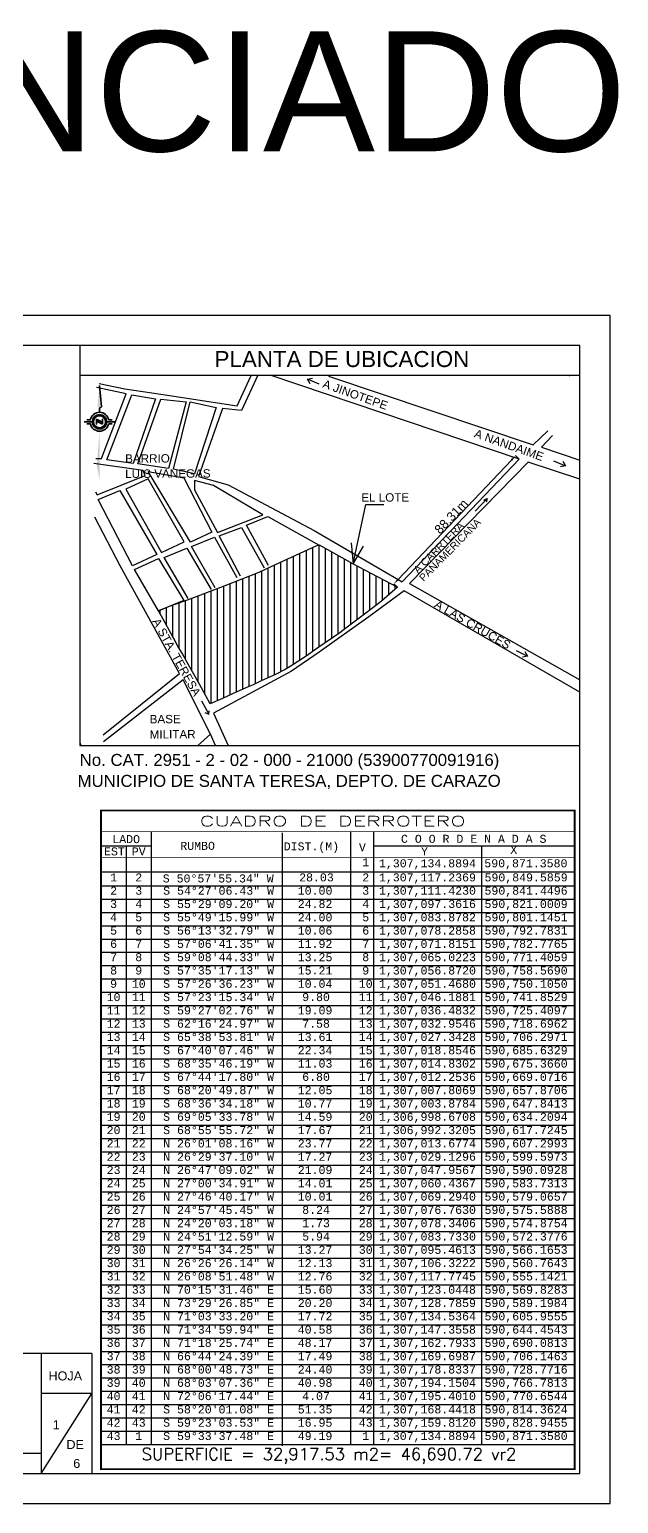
# Model space of a CAD drawing. Header units: millimetres. Extents: x 590435 to 591281, y 1306766 to 1307503.
# Drawn here: x 590986 to 591281, y 1306766 to 1307503 of the extents above; entities that cross this region are included whole.
import ezdxf
from ezdxf.enums import TextEntityAlignment as Align

# ---------------------------------------------------------------- set-up
doc = ezdxf.new("R2010")
doc.units = ezdxf.units.MM
doc.header["$PDMODE"] = 32
doc.header["$PDSIZE"] = 0.2
for name, color, linetype in [('2', 1, 'Continuous'), ('A-JARDINERAS', 4, 'Continuous'), ('CAJETIN', 5, 'Continuous'), ('CIRCULO', 1, 'Continuous'), ('CVL_CUADCON', 1, 'Continuous'), ('CVL_CUADCON_LIN', 8, 'Continuous'), ('CVL_CUADCON_TIT', 1, 'Continuous'), ('CVL_CUADCON_TX', 2, 'Continuous'), ('poligono', 4, 'Continuous'), ('POLIGONO PLANO', 1, 'Continuous'), ('TEXT. FORMAT.', 2, 'Continuous')]:
    doc.layers.add(name, color=color, linetype=linetype)
doc.layers.add('COTAS', color=3, linetype='Continuous', lineweight=5)
doc.layers.add('POL. GENERAL', color=7, linetype='Continuous', lineweight=35, true_color=0xcb1558)
doc.styles.add('CURVAS', font='arial.ttf', dxfattribs={"height": 1})
doc.styles.add('HUECA1', font='hueca1.shx')
doc.styles.add('MONOTXT4', font='monotxt4.shx')
doc.styles.add('PUNTOS PI', font='arial.ttf', dxfattribs={"height": 4.5})
doc.styles.add('ROTULOS PI', font='arial.ttf', dxfattribs={"height": 3.5})
doc.dimstyles.get("Standard").update_dxf_attribs({"dimtxt": 4.5, "dimasz": 3, "dimexe": 0.05, "dimexo": 0.0625, "dimgap": 0.09, "dimtad": 2, "dimzin": 0, "dimdsep": 46, "dimtxsty": 'PUNTOS PI', "dimcen": 0.09, "dimclrd": 1, "dimclre": 1, "dimclrt": 3, "dimaunit": 1, "dimadec": 3, "dimazin": 0, "dimtfac": 1, "dimtofl": 0, "dimtmove": 0, "dimatfit": 3, "dimfxl": 1, "dimtolj": 1, "dimtzin": 0, "dimarcsym": 0})

# ---------------------------------------------------------------- blocks, each defined once
blk = doc.blocks.new('Norte Top 100')
blk.add_hatch(color=1).paths.add_polyline_path([(-0.09, 0.077), (-0.09, 0.021), (0.091, -0.073), (0.091, -0.017)])
at = {"color": 1, "linetype": 'Continuous'}
for p, q in [((-0.001, 1.096), (0.06, 0.447)), ((0.06, 0.447), (-0.001, 0.406)), ((-0.235, 0), (-0.468, 0)), ((-0.278, 0.061), (-0.387, 0.061)), ((-0.09, 0.021), (-0.09, 0.077)), ((-0.09, 0.077), (0.091, -0.017)), ((-0.09, -0.073), (-0.09, 0.021)), ((0.091, -0.073), (-0.09, 0.021)), ((-0.09, 0.021), (-0.09, 0.021)), ((-0.001, 0.406), (-0.001, 0.284)), ((0.091, 0.077), (0.105, 0.077)), ((0.091, -0.017), (0.091, 0.077)), ((0.218, 0), (0.182, 0)), ((0.182, 0), (0.182, 0)), ((0.182, 0), (0.182, 0)), ((0.182, 0), (0.218, 0)), ((0.218, 0), (0.218, 0)), ((0.235, 0), (0.466, 0)), ((0.277, 0.061), (0.385, 0.061)), ((-0.278, -0.061), (-0.386, -0.061)), ((-0.182, 0), (-0.218, 0)), ((-0.218, 0), (-0.218, 0)), ((-0.218, 0), (-0.218, 0)), ((-0.218, 0), (-0.182, 0)), ((-0.182, 0), (-0.182, 0)), ((-0.182, 0), (-0.182, 0)), ((-0.105, -0.073), (-0.09, -0.073)), ((0.091, -0.017), (0.091, -0.017)), ((0.091, -0.017), (0.091, -0.073)), ((0.091, -0.073), (0.091, -0.073)), ((0.277, -0.061), (0.385, -0.061))]:
    blk.add_line(p, q, dxfattribs=at)
for major_axis, start_param, end_param in [((-0.202, 0.202), 4.142401, 6.852951), ((0.154, 0.154), 5.497919, 8.639511), ((0.154, 0.154), 2.356327, 5.49792), ((-0.129, 0.129), 3.927124, 7.068716), ((-0.129, 0.129), 0.785531, 3.927124), ((0.202, 0.202), 2.571332, 5.282582)]:
    blk.add_ellipse((0, 0), major_axis=major_axis, ratio=1, start_param=start_param, end_param=end_param, dxfattribs=at)
for points in [[(-0.001, 0.406), (-0.062, 0.447), (-0.001, 1.096)], [(-0.001, -0.284), (-0.082, -1.339), (-0.001, -1.745)]]:
    blk.add_solid(points, dxfattribs=at)
blk = doc.blocks.new('*D298')
at = {"layer": 'COTAS', "color": 1, "lineweight": -2, "transparency": 16777216}
for p, q in [((591170.5, 1307227.79), (591227.15, 1307287.5)), ((591230.93, 1307288.04), (591229.17, 1307289.71)), ((591170.16, 1307223.98), (591168.4, 1307225.65))]:
    blk.add_line(p, q, dxfattribs=at)
at = {"layer": 'COTAS', "color": 1, "transparency": 16777216}
for points in [[(591226.78, 1307287.85), (591227.51, 1307287.16), (591229.21, 1307289.68)], [(591170.14, 1307228.13), (591170.86, 1307227.45), (591168.44, 1307225.61)]]:
    blk.add_solid(points, dxfattribs=at)
at = {"layer": 'Defpoints', "color": 0, "transparency": 16777216}
for p in [(591229.21, 1307289.68), (591230.98, 1307288), (591170.21, 1307223.93)]:
    blk.add_point(p, dxfattribs=at)
at = {"layer": 'COTAS', "color": 3, "transparency": 16777216, "insert": (591197.09, 1307259.29), "char_height": 4.5, "attachment_point": 5, "rotation": 46.51055, "style": 'PUNTOS PI'}
blk.add_mtext('\\A1;88.31m', dxfattribs=at)

msp = doc.modelspace()

# ---------------------------------------------------------------- hatches: boundary and pattern name
at = {"layer": 'POLIGONO PLANO'}
h = msp.add_hatch(dxfattribs=at)
h.set_pattern_fill('ANSI31', color=2, angle=45)
h.paths.add_polyline_path([(591159.277, 1307214.546), (591162.26, 1307216.884), (591170.205, 1307223.935), (591153.727, 1307232.656), (591148.06, 1307235.678), (591131.057, 1307245.149), (591129.612, 1307244.61), (591115.478, 1307238.17), (591107.066, 1307234.33), (591101.1, 1307231.444), (591084.085, 1307224.83), (591069.724, 1307219.328), (591063.476, 1307216.868), (591056.239, 1307214.368), (591050.768, 1307212.125), (591053.089, 1307207.883), (591055.317, 1307203.862), (591057.867, 1307199.526), (591058.904, 1307197.527), (591059.2, 1307196.942), (591060.643, 1307194.172), (591062.559, 1307190.897), (591065.178, 1307186.279), (591069.094, 1307179.311), (591072.27, 1307173.59), (591076.577, 1307165.68), (591082.712, 1307168.362), (591087.785, 1307170.564), (591091.516, 1307172.22), (591095.682, 1307174.093), (591098.022, 1307175.174), (591101.842, 1307176.871), (591109.523, 1307180.433), (591114.123, 1307182.767), (591116.605, 1307184.216), (591122.667, 1307188.168), (591125.703, 1307190.306), (591128.816, 1307192.495), (591133.539, 1307195.797), (591137.73, 1307198.561), (591141.409, 1307201.179), (591144.481, 1307203.438), (591151.772, 1307208.877)])

# ---------------------------------------------------------------- linework, layer by layer
for p, q in [((591011.41, 1307344.805), (591011.41, 1307144.805)), ((591261.41, 1307329.805), (591011.41, 1307329.805)), ((591011.41, 1307144.805), (591261.41, 1307144.805))]:
    msp.add_line(p, q)
msp.add_lwpolyline([(591276.41, 1307359.805), (590435.41, 1307359.805), (590435.41, 1306765.805), (591276.41, 1306765.805)], close=True)
at = {"layer": '2', "color": 1, "linetype": 'Continuous'}
for p, q in [((591256.054, 1307329.805), (591256.06, 1307329.76)), ((591256.06, 1307329.76), (591256.261, 1307329.805)), ((591011.41, 1307146.235), (591011.913, 1307144.805))]:
    msp.add_line(p, q, dxfattribs=at)
at = {"layer": 'CAJETIN'}
msp.add_lwpolyline([(591261.41, 1307344.805), (590450.41, 1307344.805), (590450.41, 1306780.805), (591261.41, 1306780.805)], close=True, dxfattribs=at)
at = {"layer": 'CIRCULO'}
for p, q in [((591017.444, 1306820.805), (590992.245, 1306820.805)), ((590992.245, 1306780.805), (591017.444, 1306820.805)), ((590992.245, 1306790.805), (590907.699, 1306790.805))]:
    msp.add_line(p, q, dxfattribs=at)
at = {"layer": 'CVL_CUADCON', "color": 1, "linetype": 'Continuous', "const_width": 0.887, "flags": 128}
msp.add_lwpolyline([(591022.096, 1307112.309), (591258.725, 1307112.309), (591258.725, 1306782.993), (591022.096, 1306782.993)], close=True, dxfattribs=at)
at = {"layer": 'CVL_CUADCON', "color": 1, "linetype": 'Continuous', "const_width": 0.332, "flags": 128}
for points in [[(591022.096, 1307101.782), (591258.725, 1307101.782)], [(591022.096, 1307088.886), (591258.725, 1307088.886)], [(591022.096, 1306795.333), (591258.725, 1306795.333)]]:
    msp.add_lwpolyline(points, dxfattribs=at)
at = {"layer": 'CVL_CUADCON_LIN', "color": 8, "linetype": 'Continuous'}
for p, q in [((591047.207, 1307101.782), (591047.207, 1306795.333)), ((591112.55, 1307101.075), (591112.55, 1306794.626)), ((591146.702, 1307101.782), (591146.702, 1306795.333)), ((591158.238, 1307101.782), (591158.238, 1306795.333)), ((591022.096, 1307094.627), (591047.207, 1307094.627)), ((591034.642, 1307094.627), (591034.642, 1306795.333)), ((591158.238, 1307094.627), (591258.725, 1307094.627)), ((591212.168, 1307094.627), (591212.168, 1306795.333)), ((591022.096, 1307081.671), (591258.725, 1307081.671)), ((591022.096, 1307074.626), (591258.725, 1307074.626)), ((591022.096, 1307067.976), (591258.725, 1307067.976)), ((591022.096, 1307061.327), (591258.725, 1307061.327)), ((591022.096, 1307054.677), (591258.725, 1307054.677)), ((591022.096, 1307048.027), (591258.725, 1307048.027)), ((591022.096, 1307041.377), (591258.725, 1307041.377)), ((591022.096, 1307034.727), (591258.725, 1307034.727)), ((591022.096, 1307028.077), (591258.725, 1307028.077)), ((591022.096, 1307021.428), (591258.725, 1307021.428)), ((591022.096, 1307014.778), (591258.725, 1307014.778)), ((591022.096, 1307008.128), (591258.725, 1307008.128)), ((591022.096, 1307001.478), (591258.725, 1307001.478)), ((591022.096, 1306994.828), (591258.725, 1306994.828)), ((591022.096, 1306988.178), (591258.725, 1306988.178)), ((591022.096, 1306981.529), (591258.725, 1306981.529)), ((591022.096, 1306974.879), (591258.725, 1306974.879)), ((591022.096, 1306968.229), (591258.725, 1306968.229)), ((591022.096, 1306961.579), (591258.725, 1306961.579)), ((591022.096, 1306954.929), (591258.725, 1306954.929)), ((591022.096, 1306948.279), (591258.725, 1306948.279)), ((591022.096, 1306941.63), (591258.725, 1306941.63)), ((591022.096, 1306934.98), (591258.725, 1306934.98)), ((591022.096, 1306928.33), (591258.725, 1306928.33)), ((591022.096, 1306921.68), (591258.725, 1306921.68)), ((591022.096, 1306915.03), (591258.725, 1306915.03)), ((591022.096, 1306908.38), (591258.725, 1306908.38)), ((591022.096, 1306901.731), (591258.725, 1306901.731)), ((591022.096, 1306895.081), (591258.725, 1306895.081)), ((591022.096, 1306888.431), (591258.725, 1306888.431)), ((591022.096, 1306881.781), (591258.725, 1306881.781)), ((591022.096, 1306875.131), (591258.725, 1306875.131)), ((591022.096, 1306868.481), (591258.725, 1306868.481)), ((591022.096, 1306861.832), (591258.725, 1306861.832)), ((591022.096, 1306855.182), (591258.725, 1306855.182)), ((591022.096, 1306848.532), (591258.725, 1306848.532)), ((591022.096, 1306841.882), (591258.725, 1306841.882)), ((591022.096, 1306835.232), (591258.725, 1306835.232)), ((591022.096, 1306828.582), (591258.725, 1306828.582)), ((591022.096, 1306821.933), (591258.725, 1306821.933)), ((591022.096, 1306815.283), (591258.725, 1306815.283)), ((591022.096, 1306808.633), (591258.725, 1306808.633)), ((591022.096, 1306801.983), (591258.725, 1306801.983)), ((591022.096, 1306795.333), (591258.725, 1306795.333))]:
    msp.add_line(p, q, dxfattribs=at)
at = {"layer": 'CVL_CUADCON_TIT'}
for p, q in [((591022.096, 1307112.309), (591258.725, 1307112.309)), ((591022.096, 1306782.993), (591258.725, 1306782.993))]:
    msp.add_line(p, q, dxfattribs=at)
at = {"layer": 'CVL_CUADCON_TX'}
for points in [[(591126.625, 1307325.628), (591125.266, 1307327.936), (591127.778, 1307328.466)], [(591131.144, 1307325.432), (591125.266, 1307327.936)], [(591248.242, 1307287.151), (591254.11, 1307284.624)], [(591252.76, 1307286.938), (591254.11, 1307284.624), (591251.596, 1307284.104)], [(591148.06, 1307235.678), (591154.447, 1307265.326), (591163.331, 1307265.326)], [(591209.086, 1307261.907), (591215.109, 1307268.279)], [(591213.376, 1307267.413), (591215.109, 1307268.279), (591214.536, 1307266.522)], [(591147.071, 1307246.116), (591148.06, 1307235.678), (591153.314, 1307244.493)], [(591229.567, 1307192.315), (591235.242, 1307189.499)], [(591233.893, 1307191.813), (591235.242, 1307189.499), (591232.729, 1307188.979)], [(591072.301, 1307167.066), (591075.883, 1307160.506)], [(591073.974, 1307161.29), (591075.883, 1307160.506), (591076.121, 1307162.181)]]:
    msp.add_lwpolyline(points, dxfattribs=at)
at = {"layer": 'poligono'}
for p, q in [((591017.444, 1306840.805), (590450.41, 1306840.805)), ((590992.245, 1306840.805), (590992.245, 1306780.805)), ((591017.444, 1306840.805), (591017.444, 1306780.805))]:
    msp.add_line(p, q, dxfattribs=at)
at = {"layer": 'POLIGONO PLANO'}
for points in [[(591021.152, 1307325.716), (591033.959, 1307323.17), (591051.984, 1307320.384), (591090.145, 1307314.675), (591097.14, 1307329.805)], [(591100.394, 1307329.884), (591092.266, 1307312.32), (591082.732, 1307313.296), (591070.856, 1307279.317), (591085.615, 1307275.134), (591128.649, 1307252.27), (591172.614, 1307226.67), (591230.98, 1307288.002), (591107.158, 1307329.805)], [(591135.697, 1307329.424), (591237.982, 1307295.134), (591245.264, 1307302.15)], [(591019.512, 1307288.222), (591022.245, 1307288.222), (591034.688, 1307320.614), (591019.824, 1307323.803)], [(591037.461, 1307320.123), (591049.264, 1307318.083), (591038.169, 1307285.849), (591025.004, 1307287.567), (591037.461, 1307320.123)], [(591051.971, 1307317.913), (591064.59, 1307316.519), (591055.837, 1307283.29), (591040.395, 1307285.556), (591051.971, 1307317.913)], [(591066.698, 1307316.528), (591079.589, 1307313.749), (591068.728, 1307280.677), (591058.238, 1307282.994), (591066.698, 1307316.528)], [(591247.714, 1307299.843), (591242.179, 1307293.932), (591261.41, 1307287.411)], [(591019.278, 1307271.665), (591020.208, 1307270.06), (591044.11, 1307279.77), (591043.106, 1307282.243), (591018.555, 1307285.71)], [(591077.442, 1307251.379), (591066.75, 1307246.459), (591045.718, 1307281.835), (591063.457, 1307278.622), (591077.442, 1307251.379)], [(591261.41, 1307277.892), (591235.542, 1307286.396), (591176.284, 1307225.697), (591261.41, 1307177.549)], [(591052.271, 1307241.272), (591063.633, 1307246.62), (591045.711, 1307278.099), (591034.518, 1307272.924), (591052.271, 1307241.272)], [(591080.292, 1307251.209), (591102.984, 1307260.173), (591078.242, 1307274.759), (591068.715, 1307277.202), (591068.715, 1307272.594), (591080.292, 1307251.209)], [(591020.683, 1307267.715), (591031.551, 1307272.263), (591049.961, 1307240.239), (591037.779, 1307234.558), (591020.683, 1307267.715)], [(591023.137, 1307150.098), (591061.251, 1307180.774), (591031.681, 1307234.558), (591018.998, 1307258.886)], [(591105.743, 1307234.747), (591094.778, 1307254.898), (591105.431, 1307259.333), (591131.142, 1307244.936)], [(591091.856, 1307229.415), (591081.106, 1307249.544), (591092.305, 1307253.762), (591103.589, 1307233.67)], [(591065.579, 1307218.256), (591053.676, 1307238.807), (591064.928, 1307243.5), (591077.097, 1307222.817)], [(591079.043, 1307223.67), (591067.323, 1307244.271), (591078.789, 1307248.968), (591089.91, 1307228.697)], [(591050.768, 1307212.125), (591038.839, 1307232.764), (591050.826, 1307238.297), (591063.418, 1307217.337), (591050.768, 1307212.125)], [(591261.41, 1307171.395), (591173.584, 1307222.087), (591155.974, 1307209.081), (591131.116, 1307191.47), (591117.196, 1307181.955), (591078.294, 1307160.872), (591085.572, 1307144.805)], [(591079.281, 1307144.805), (591076.837, 1307150.519), (591063.203, 1307177.548), (591023.364, 1307146.544)], [(591076.837, 1307150.519), (591070.505, 1307144.805)]]:
    msp.add_lwpolyline(points, dxfattribs=at)
msp.add_lwpolyline([(591170.205, 1307223.935), (591162.26, 1307216.884), (591159.277, 1307214.546), (591151.772, 1307208.877), (591144.481, 1307203.438), (591141.409, 1307201.179), (591137.73, 1307198.561), (591133.539, 1307195.797), (591128.816, 1307192.495), (591125.703, 1307190.306), (591122.667, 1307188.168), (591116.605, 1307184.216), (591114.123, 1307182.767), (591109.523, 1307180.433), (591101.842, 1307176.871), (591098.022, 1307175.174), (591095.682, 1307174.093), (591091.516, 1307172.22), (591087.785, 1307170.564), (591082.712, 1307168.362), (591076.577, 1307165.68), (591072.27, 1307173.59), (591069.094, 1307179.311), (591065.178, 1307186.279), (591062.559, 1307190.897), (591060.643, 1307194.172), (591059.2, 1307196.942), (591058.904, 1307197.527), (591057.867, 1307199.526), (591055.317, 1307203.862), (591053.089, 1307207.883), (591050.768, 1307212.125), (591056.239, 1307214.368), (591063.476, 1307216.868), (591069.724, 1307219.328), (591084.085, 1307224.83), (591101.1, 1307231.444), (591107.066, 1307234.33), (591115.478, 1307238.17), (591129.612, 1307244.61), (591131.057, 1307245.149), (591148.06, 1307235.678), (591153.727, 1307232.656)], close=True, dxfattribs=at)

# ---------------------------------------------------------------- block references
at = {"layer": 'POL. GENERAL', "xscale": 16.5599999586, "yscale": 16.5599999586, "zscale": 16.5599999586}
msp.add_blockref('Norte Top 100', (591021.347, 1307306.659), dxfattribs=at)

# ---------------------------------------------------------------- texts
at = {"style": 'ROTULOS PI'}
for s, height, p in [('PLANTA DE UBICACION', 8, (591078.805, 1307334.001)), ('No. CAT. 2951 - 2 - 02 - 000 - 21000 (53900770091916)', 6, (591011.434, 1307134.562)), ('MUNICIPIO DE SANTA TERESA, DEPTO. DE CARAZO', 6, (591010.379, 1307124.094))]:
    msp.add_text(s, height=height, dxfattribs=at).set_placement(p)
at = {"layer": 'A-JARDINERAS', "style": 'PUNTOS PI'}
msp.add_text('GEOREFERENCIADO', height=60, dxfattribs=at).set_placement((590432.492, 1307441.868))
at = {"layer": 'CVL_CUADCON_TIT', "color": 1, "style": 'HUECA1', "width": 1.450219}
msp.add_text('CUADRO DE DERROTERO', height=5, dxfattribs=at).set_placement((591071.397, 1307104.463), (591204.334, 1307104.463), align=Align.FIT)
at = {"layer": 'CVL_CUADCON_TIT', "color": 1, "style": 'MONOTXT4'}
for s, p in [('LADO', (591034.642, 1307095.977)), ('C O O R D E N A D A S', (591208.315, 1307096.125)), ('EST', (591028.765, 1307089.838)), ('PV', (591040.937, 1307089.809)), ('Y', (591183.696, 1307089.87)), ('X', (591228.324, 1307090.577))]:
    msp.add_text(s, height=4, dxfattribs=at).set_placement(p, align=Align.CENTER)
at = {"layer": 'CVL_CUADCON_TIT', "color": 1}
for s, height, style, p in [('RUMBO', 4, 'MONOTXT4', (591070.351, 1307094.62)), ('DIST.(M)', 4, 'MONOTXT4', (591127.224, 1307093.913)), ('V', 4, 'MONOTXT4', (591152.68, 1307093.913)), ('SUPERFICIE = 32,917.53 m2= 46,690.72 vr2', 6, 'HUECA1', (591136.025, 1306789.643))]:
    msp.add_text(s, height=height, dxfattribs=dict(at, style=style)).set_placement(p, align=Align.MIDDLE)
at = {"layer": 'CVL_CUADCON_TX', "style": 'CURVAS'}
for s, height, rotation, p in [('A JINOTEPE', 4.1667, 340.417117, (591132.463, 1307323.896)), ('A NANDAIME', 4.1667, 340.417117, (591208.195, 1307299.089)), ('BARRIO ', 4.1667, 0.259435, (591034.149, 1307286.162)), ('LUIS VANEGAS', 4.16667, 0.259435, (591034.149, 1307278.555)), ('EL LOTE', 4.1667, 0.259435, (591152.125, 1307266.664)), ('A CARRTERA ', 3.7, 45.533498, (591180.488, 1307230.525)), ('PANAMERICANA', 3.7, 45.533498, (591183.279, 1307226.508)), ('A LAS CRUCES', 4.16667, 329.855872, (591188.26, 1307214.141)), ('A STA. TERESA', 4.16667, 298.967787, (591047.534, 1307206.898)), ('BASE', 4.1667, 0.259435, (591046.388, 1307155.864)), ('MILITAR', 4.1667, 0.259435, (591046.388, 1307148.257))]:
    msp.add_text(s, height=height, rotation=rotation, dxfattribs=at).set_placement(p)
at = {"layer": 'CVL_CUADCON_TX', "color": 2, "style": 'MONOTXT4'}
for s, p in [('1', (591154.341, 1307084.441)), ('2', (591028.369, 1307070.193)), ('1', (591028.369, 1307076.843)), ('3', (591040.925, 1307070.193)), ('2', (591040.925, 1307076.843)), ('3', (591154.341, 1307070.193)), ('2', (591154.341, 1307076.843)), ('3', (591028.369, 1307063.543)), ('4', (591040.925, 1307063.543)), ('4', (591154.341, 1307063.543)), ('4', (591028.369, 1307056.893)), ('5', (591040.925, 1307056.893)), ('5', (591154.341, 1307056.893)), ('5', (591028.369, 1307050.243)), ('6', (591040.925, 1307050.243)), ('6', (591154.341, 1307050.243)), ('6', (591028.369, 1307043.594)), ('7', (591040.925, 1307043.594)), ('7', (591154.341, 1307043.594)), ('7', (591028.369, 1307036.944)), ('8', (591040.925, 1307036.944)), ('8', (591154.341, 1307036.944)), ('8', (591028.369, 1307030.294)), ('9', (591040.925, 1307030.294)), ('9', (591154.341, 1307030.294)), ('9', (591028.369, 1307023.644)), ('10', (591040.925, 1307023.644)), ('10', (591154.341, 1307023.644)), ('10', (591028.369, 1307016.994)), ('11', (591040.925, 1307016.994)), ('11', (591154.341, 1307016.994)), ('11', (591028.369, 1307010.344)), ('12', (591028.369, 1307003.695)), ('12', (591040.925, 1307010.344)), ('13', (591040.925, 1307003.695)), ('12', (591154.341, 1307010.344)), ('13', (591154.341, 1307003.695)), ('13', (591028.369, 1306997.045)), ('14', (591040.925, 1306997.045)), ('14', (591154.341, 1306997.045)), ('14', (591028.369, 1306990.395)), ('15', (591040.925, 1306990.395)), ('15', (591154.341, 1306990.395)), ('15', (591028.369, 1306983.745)), ('16', (591040.925, 1306983.745)), ('16', (591154.341, 1306983.745)), ('16', (591028.369, 1306977.095)), ('17', (591040.925, 1306977.095)), ('17', (591154.341, 1306977.095)), ('17', (591028.369, 1306970.446)), ('18', (591040.925, 1306970.446)), ('18', (591154.341, 1306970.446)), ('18', (591028.369, 1306963.796)), ('19', (591040.925, 1306963.796)), ('19', (591154.341, 1306963.796)), ('19', (591028.369, 1306957.146)), ('20', (591040.925, 1306957.146)), ('20', (591154.341, 1306957.146)), ('20', (591028.369, 1306950.496)), ('21', (591040.925, 1306950.496)), ('21', (591154.341, 1306950.496)), ('21', (591028.369, 1306943.846)), ('22', (591028.369, 1306937.196)), ('22', (591040.925, 1306943.846)), ('23', (591040.925, 1306937.196)), ('22', (591154.341, 1306943.846)), ('23', (591154.341, 1306937.196)), ('23', (591028.369, 1306930.547)), ('24', (591040.925, 1306930.547)), ('24', (591154.341, 1306930.547)), ('24', (591028.369, 1306923.897)), ('25', (591040.925, 1306923.897)), ('25', (591154.341, 1306923.897)), ('25', (591028.369, 1306917.247)), ('26', (591040.925, 1306917.247)), ('26', (591154.341, 1306917.247)), ('26', (591028.369, 1306910.597)), ('27', (591040.925, 1306910.597)), ('27', (591154.341, 1306910.597)), ('27', (591028.369, 1306903.947)), ('28', (591040.925, 1306903.947)), ('28', (591154.341, 1306903.947)), ('28', (591028.369, 1306897.297)), ('29', (591040.925, 1306897.297)), ('29', (591154.341, 1306897.297)), ('29', (591028.369, 1306890.648)), ('30', (591040.925, 1306890.648)), ('30', (591154.341, 1306890.648)), ('30', (591028.369, 1306883.998)), ('31', (591040.925, 1306883.998)), ('31', (591154.341, 1306883.998)), ('31', (591028.369, 1306877.348)), ('32', (591028.369, 1306870.698)), ('32', (591040.925, 1306877.348)), ('33', (591040.925, 1306870.698)), ('32', (591154.341, 1306877.348)), ('33', (591154.341, 1306870.698)), ('33', (591028.369, 1306864.048)), ('34', (591040.925, 1306864.048)), ('34', (591154.341, 1306864.048)), ('34', (591028.369, 1306857.398)), ('35', (591040.925, 1306857.398)), ('35', (591154.341, 1306857.398)), ('35', (591028.369, 1306850.749)), ('36', (591040.925, 1306850.749)), ('36', (591154.341, 1306850.749)), ('36', (591028.369, 1306844.099)), ('37', (591040.925, 1306844.099)), ('37', (591154.341, 1306844.099)), ('37', (591028.369, 1306837.449)), ('38', (591040.925, 1306837.449)), ('38', (591154.341, 1306837.449)), ('38', (591028.369, 1306830.799)), ('39', (591040.925, 1306830.799)), ('39', (591154.341, 1306830.799)), ('39', (591028.369, 1306824.149)), ('40', (591040.925, 1306824.149)), ('40', (591154.341, 1306824.149)), ('40', (591028.369, 1306817.499)), ('41', (591040.925, 1306817.499)), ('41', (591154.341, 1306817.499)), ('41', (591028.369, 1306810.85)), ('42', (591040.925, 1306810.85)), ('42', (591154.341, 1306810.85)), ('42', (591028.369, 1306804.2)), ('43', (591028.369, 1306797.55)), ('43', (591040.925, 1306804.2)), ('1', (591040.925, 1306797.55)), ('43', (591154.341, 1306804.2)), ('1', (591154.341, 1306797.55))]:
    msp.add_text(s, height=4, dxfattribs=at).set_placement(p, align=Align.CENTER)
for s, p in [('1,307,134.8894', (591160.956, 1307083.887)), ('590,871.3580', (591213.604, 1307083.887)), ('S 50%%d57\'55.34" W', (591052.949, 1307076.318)), ('S 54%%d27\'06.43" W', (591053.131, 1307070.193)), ('10.00', (591120.385, 1307070.193)), ('28.03', (591121.076, 1307076.843)), ('1,307,117.2369', (591160.956, 1307076.843)), ('1,307,111.4230', (591160.956, 1307070.193)), ('590,849.5859', (591213.698, 1307076.843)), ('590,841.4496', (591213.698, 1307070.193)), ('S 55%%d29\'09.20" W', (591053.131, 1307063.543)), ('24.82', (591120.385, 1307063.543)), ('1,307,097.3616', (591160.956, 1307063.543)), ('590,821.0009', (591213.698, 1307063.543)), ('S 55%%d49\'15.99" W', (591053.131, 1307056.893)), ('24.00', (591120.385, 1307056.893)), ('1,307,083.8782', (591160.956, 1307056.893)), ('590,801.1451', (591213.698, 1307056.893)), ('S 56%%d13\'32.79" W', (591053.131, 1307050.243)), ('10.06', (591120.385, 1307050.243)), ('1,307,078.2858', (591160.956, 1307050.243)), ('590,792.7831', (591213.698, 1307050.243)), ('S 57%%d06\'41.35" W', (591053.131, 1307043.594)), ('11.92', (591120.385, 1307043.594)), ('1,307,071.8151', (591160.956, 1307043.594)), ('590,782.7765', (591213.698, 1307043.594)), ('S 59%%d08\'44.33" W', (591053.131, 1307036.944)), ('13.25', (591120.385, 1307036.944)), ('1,307,065.0223', (591160.956, 1307036.944)), ('590,771.4059', (591213.698, 1307036.944)), ('S 57%%d35\'17.13" W', (591053.131, 1307030.294)), ('15.21', (591120.385, 1307030.294)), ('1,307,056.8720', (591160.956, 1307030.294)), ('590,758.5690', (591213.698, 1307030.294)), ('S 57%%d26\'36.23" W', (591053.131, 1307023.644)), ('10.04', (591120.385, 1307023.644)), ('1,307,051.4680', (591160.956, 1307023.644)), ('590,750.1050', (591213.698, 1307023.644)), ('S 57%%d23\'15.34" W', (591053.131, 1307016.994)), ('S 59%%d27\'02.76" W', (591053.131, 1307010.344)), ('9.80', (591122.602, 1307016.994)), ('1,307,046.1881', (591160.956, 1307016.994)), ('590,741.8529', (591213.698, 1307016.994)), ('S 62%%d16\'24.97" W', (591053.131, 1307003.695)), ('19.09', (591120.385, 1307010.344)), ('7.58', (591122.602, 1307003.695)), ('1,307,036.4832', (591160.956, 1307010.344)), ('1,307,032.9546', (591160.956, 1307003.695)), ('590,725.4097', (591213.698, 1307010.344)), ('590,718.6962', (591213.698, 1307003.695)), ('S 65%%d38\'53.81" W', (591053.131, 1306997.045)), ('13.61', (591120.385, 1306997.045)), ('1,307,027.3428', (591160.956, 1306997.045)), ('590,706.2971', (591213.698, 1306997.045)), ('S 67%%d40\'07.46" W', (591053.131, 1306990.395)), ('22.34', (591120.385, 1306990.395)), ('1,307,018.8546', (591160.956, 1306990.395)), ('590,685.6329', (591213.698, 1306990.395)), ('S 68%%d35\'46.19" W', (591053.131, 1306983.745)), ('11.03', (591120.385, 1306983.745)), ('1,307,014.8302', (591160.956, 1306983.745)), ('590,675.3660', (591213.698, 1306983.745)), ('S 67%%d44\'17.80" W', (591053.131, 1306977.095)), ('6.80', (591122.602, 1306977.095)), ('1,307,012.2536', (591160.956, 1306977.095)), ('590,669.0716', (591213.698, 1306977.095)), ('S 68%%d20\'49.87" W', (591053.131, 1306970.446)), ('12.05', (591120.385, 1306970.446)), ('1,307,007.8069', (591160.956, 1306970.446)), ('590,657.8706', (591213.698, 1306970.446)), ('S 68%%d36\'34.18" W', (591053.131, 1306963.796)), ('10.77', (591120.385, 1306963.796)), ('1,307,003.8784', (591160.956, 1306963.796)), ('590,647.8413', (591213.698, 1306963.796)), ('S 69%%d05\'33.78" W', (591053.131, 1306957.146)), ('14.59', (591120.385, 1306957.146)), ('1,306,998.6708', (591160.956, 1306957.146)), ('590,634.2094', (591213.698, 1306957.146)), ('S 68%%d55\'55.72" W', (591053.131, 1306950.496)), ('17.67', (591120.385, 1306950.496)), ('1,306,992.3205', (591160.956, 1306950.496)), ('590,617.7245', (591213.698, 1306950.496)), ('N 26%%d01\'08.16" W', (591053.131, 1306943.846)), ('N 26%%d29\'37.10" W', (591053.131, 1306937.196)), ('23.77', (591120.385, 1306943.846)), ('17.27', (591120.385, 1306937.196)), ('1,307,013.6774', (591160.956, 1306943.846)), ('1,307,029.1296', (591160.956, 1306937.196)), ('590,607.2993', (591213.698, 1306943.846)), ('590,599.5973', (591213.698, 1306937.196)), ('N 26%%d47\'09.02" W', (591053.131, 1306930.547)), ('21.09', (591120.385, 1306930.547)), ('1,307,047.9567', (591160.956, 1306930.547)), ('590,590.0928', (591213.698, 1306930.547)), ('N 27%%d00\'34.91" W', (591053.131, 1306923.897)), ('14.01', (591120.385, 1306923.897)), ('1,307,060.4367', (591160.956, 1306923.897)), ('590,583.7313', (591213.698, 1306923.897)), ('N 27%%d46\'40.17" W', (591053.131, 1306917.247)), ('10.01', (591120.385, 1306917.247)), ('1,307,069.2940', (591160.956, 1306917.247)), ('590,579.0657', (591213.698, 1306917.247)), ('N 24%%d57\'45.45" W', (591053.131, 1306910.597)), ('8.24', (591122.602, 1306910.597)), ('1,307,076.7630', (591160.956, 1306910.597)), ('590,575.5888', (591213.698, 1306910.597)), ('N 24%%d20\'03.18" W', (591053.131, 1306903.947)), ('1.73', (591122.602, 1306903.947)), ('1,307,078.3406', (591160.956, 1306903.947)), ('590,574.8754', (591213.698, 1306903.947)), ('N 24%%d51\'12.59" W', (591053.131, 1306897.297)), ('5.94', (591122.602, 1306897.297)), ('1,307,083.7330', (591160.956, 1306897.297)), ('590,572.3776', (591213.698, 1306897.297)), ('N 27%%d54\'34.25" W', (591053.131, 1306890.648)), ('13.27', (591120.385, 1306890.648)), ('1,307,095.4613', (591160.956, 1306890.648)), ('590,566.1653', (591213.698, 1306890.648)), ('N 26%%d26\'26.14" W', (591053.131, 1306883.998)), ('12.13', (591120.385, 1306883.998)), ('1,307,106.3222', (591160.956, 1306883.998)), ('590,560.7643', (591213.698, 1306883.998)), ('N 26%%d08\'51.48" W', (591053.131, 1306877.348)), ('N 70%%d15\'31.46" E', (591053.131, 1306870.698)), ('12.76', (591120.385, 1306877.348)), ('15.60', (591120.385, 1306870.698)), ('1,307,117.7745', (591160.956, 1306877.348)), ('1,307,123.0448', (591160.956, 1306870.698)), ('590,555.1421', (591213.698, 1306877.348)), ('590,569.8283', (591213.698, 1306870.698)), ('N 73%%d29\'26.85" E', (591053.131, 1306864.048)), ('20.20', (591120.385, 1306864.048)), ('1,307,128.7859', (591160.956, 1306864.048)), ('590,589.1984', (591213.698, 1306864.048)), ('N 71%%d03\'33.20" E', (591053.131, 1306857.398)), ('17.72', (591120.385, 1306857.398)), ('1,307,134.5364', (591160.956, 1306857.398)), ('590,605.9555', (591213.698, 1306857.398)), ('N 71%%d34\'59.94" E', (591053.131, 1306850.749)), ('40.58', (591120.385, 1306850.749)), ('1,307,147.3558', (591160.956, 1306850.749)), ('590,644.4543', (591213.698, 1306850.749)), ('N 71%%d18\'25.74" E', (591053.131, 1306844.099)), ('48.17', (591120.385, 1306844.099)), ('1,307,162.7933', (591160.956, 1306844.099)), ('590,690.0813', (591213.698, 1306844.099)), ('N 66%%d44\'24.39" E', (591053.131, 1306837.449)), ('17.49', (591120.385, 1306837.449)), ('1,307,169.6987', (591160.956, 1306837.449)), ('590,706.1463', (591213.698, 1306837.449)), ('N 68%%d00\'48.73" E', (591053.131, 1306830.799)), ('24.40', (591120.385, 1306830.799)), ('1,307,178.8337', (591160.956, 1306830.799)), ('590,728.7716', (591213.698, 1306830.799)), ('N 68%%d03\'07.36" E', (591053.131, 1306824.149)), ('40.98', (591120.385, 1306824.149)), ('1,307,194.1504', (591160.956, 1306824.149)), ('590,766.7813', (591213.698, 1306824.149)), ('N 72%%d06\'17.44" E', (591053.131, 1306817.499)), ('4.07', (591122.602, 1306817.499)), ('1,307,195.4010', (591160.956, 1306817.499)), ('590,770.6544', (591213.698, 1306817.499)), ('S 58%%d20\'01.08" E', (591053.131, 1306810.85)), ('S 59%%d23\'03.53" E', (591053.131, 1306804.2)), ('51.35', (591120.385, 1306810.85)), ('1,307,168.4418', (591160.956, 1306810.85)), ('590,814.3624', (591213.698, 1306810.85)), ('S 59%%d33\'37.48" E', (591053.131, 1306797.55)), ('49.19', (591120.385, 1306797.55)), ('16.95', (591120.385, 1306804.2)), ('1,307,159.8120', (591160.956, 1306804.2)), ('1,307,134.8894', (591160.956, 1306797.55)), ('590,828.9455', (591213.698, 1306804.2)), ('590,871.3580', (591213.698, 1306797.55))]:
    msp.add_text(s, height=4, dxfattribs=at).set_placement(p)
at = {"layer": 'TEXT. FORMAT.', "style": 'ROTULOS PI'}
for s, p in [('HOJA', (590995.852, 1306827.348)), ('1', (590997.924, 1306802.93)), ('DE', (591004.796, 1306793.059)), ('6', (591008.194, 1306783.59))]:
    msp.add_text(s, height=4.5, dxfattribs=at).set_placement(p)

# ---------------------------------------------------------------- dimensions: what is measured, and where the dimension line sits
at = {"layer": 'COTAS'}
dim = msp.add_aligned_dim(p1=(591170.205, 1307223.935), p2=(591230.98, 1307288.002), distance=2.439, dimstyle='Standard', override={"dimpost": 'm'}, dxfattribs=at)
dim.commit()
dim.dimension.update_dxf_attribs({"geometry": '*D298', "text_midpoint": (591197.09, 1307259.291)})

doc.saveas('drawing.dxf')
